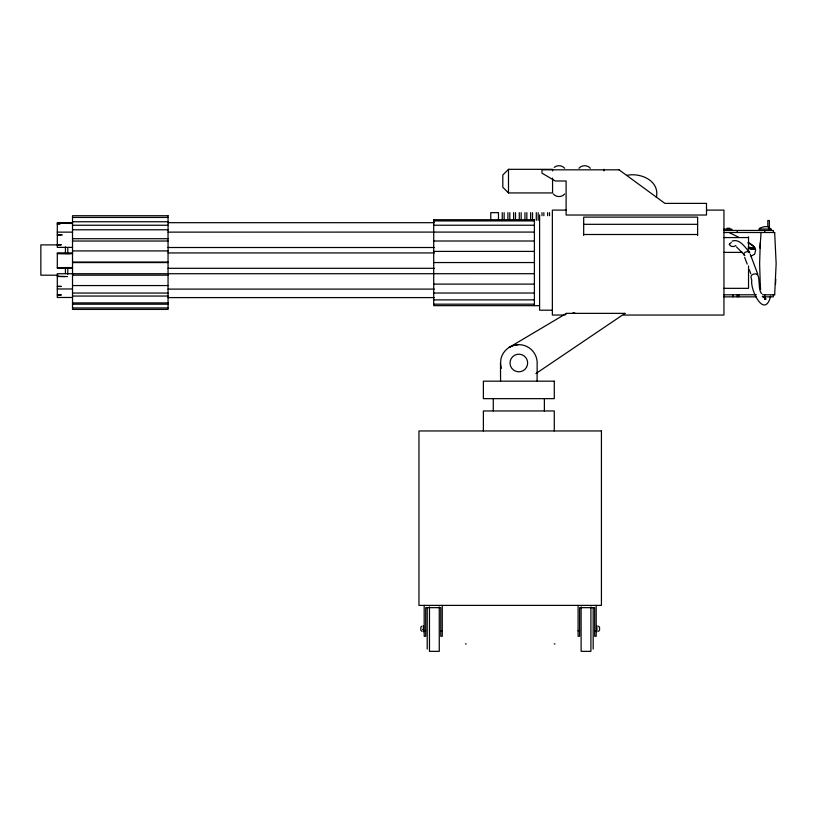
<?xml version="1.0" encoding="UTF-8"?>
<svg xmlns="http://www.w3.org/2000/svg" width="817" height="817" viewBox="0 0 817 817"><rect width="100%" height="100%" fill="white"/><g stroke="black" fill="none" stroke-linecap="round" stroke-linejoin="round"><path stroke-width="1.23" d="M760.259 242.843L759.626 263.646L760.259 284.439M774.669 294.794L776.15 263.646L774.669 232.498M759.984 248.041L761.066 232.498M775.486 284.439L775.772 279.251M764.538 298.705L765.039 296.847M770.513 296.847C764.201 319.1 750.057 289.606 751.783 280.221C749.689 275.145 751.895 274.012 756.011 273.818C760.893 274.277 757.41 289.892 761.699 293.64M729.203 244.6L729.601 244.007M770.615 296.111L769.992 296.847M564.956 315.045L566.518 313.36L624.974 313.36L623.412 315.045L723.954 315.045L723.954 210.102L706.501 210.102M552.568 170.906L552.568 169.323L508.491 169.323L502.812 175.001L502.812 187.256L508.491 192.935L552.568 192.935L552.568 178.075M578.987 168.271C581.775 164.84 587.546 164.84 590.334 168.271M564.659 193.986C561.861 197.428 556.101 197.428 553.313 193.986M421.929 626.139L420.826 627.242L420.826 630.254L421.929 631.357M598.442 631.357L599.545 630.254L599.545 627.242L598.442 626.139M554.222 167.373C557.225 164.799 562.147 165.228 564.659 168.271M535.901 373.583L624.974 313.36M566.518 313.36L509.093 347.46L513.454 345.468L518.172 344.672M764.487 299.4L765.886 298.808L764.549 299.134L765.856 299.339L763.119 296.571M732.032 241.138C739.783 238.166 745.39 247.847 749.649 252.524L749.679 252.994M756.91 274.675L757.727 274.063L750.302 254.281M750.986 256.16L754.673 254.169L755.715 249.757M68.771 267.567L57.302 267.69L72.59 267.578M626.629 175.41C640.395 172.285 660.003 180.68 656.357 197.459M566.11 210.102L552.363 210.102L552.363 315.045L563.699 315.045M72.519 217.445L168.047 217.445M433.715 219.722L534.4 219.722M433.715 220.927L534.4 220.927M72.519 221.754L168.047 221.754M72.59 222.684L57.302 222.684L57.302 247.377L72.57 247.377M168.108 222.684L434.287 222.684M583.685 224.318L697.616 224.318M72.519 225.247L168.047 225.247M433.715 225.226L534.4 225.226M768.297 227.606L769.665 227.606M726.956 228.26L729.867 228.26M768.572 228.556L770.339 228.556M723.954 229.158L731.828 229.158L731.828 230.445M771.166 229.026L758.993 229.026L758.993 230.445M769.318 229.495L771.452 229.495M72.519 229.791L168.047 229.791M723.954 230.445L773.321 230.445L773.321 232.498M57.302 232.13L72.59 232.13M168.108 232.13L534.4 232.079M723.954 232.498L774.69 232.498M583.685 234.499L697.616 234.499M723.954 237.563L748.535 237.563M72.519 238.717L168.047 238.717M72.519 241.025L168.047 241.025M433.715 241.005L534.4 241.005M58.058 244.896L40.85 244.896L40.85 275.186L58.058 275.186M168.047 247.51L434.266 247.51M72.519 250.921L168.047 250.921M433.715 251.401L534.4 251.401M723.954 252.382L742.387 252.382M72.59 252.933L57.302 252.933L57.302 268.18L72.57 268.18M168.108 252.933L434.287 252.933M72.519 262.073L168.047 262.073M72.519 262.574L168.047 262.574M433.715 262.553L534.4 262.553M168.047 268.303L434.266 268.303M534.4 273.705L57.302 273.736L57.302 297.47L72.57 297.47M72.519 275.176L168.047 275.176M433.715 284.102L534.4 284.102M72.519 285.562L168.047 285.562M723.954 288.34L748.535 288.34L748.535 265.903M57.302 288.973L72.57 288.973M168.047 289.106L434.266 289.106M72.519 293.048L168.047 293.048M433.715 293.027L534.4 293.027M723.954 294.794L756.358 294.794M762.516 294.794L774.69 294.794M72.519 296.05L168.047 296.05M723.954 296.847L756.144 296.847M762.261 296.847L773.321 296.847L773.321 294.794M168.047 297.592L434.266 297.592M433.715 299.88L534.4 299.88M72.519 302.893L168.047 302.893M72.519 304.2L168.047 304.2M433.715 304.179L534.4 304.179M539.189 305.67L433.715 305.65L433.715 219.456M72.519 307.948L168.047 307.948M552.363 310.194L539.598 310.194L539.598 214.942M500.504 363.003L500.566 381.171M424.197 630.693L425.698 630.693M440.772 630.693L442.273 630.693M578.099 630.693L579.61 630.693M594.674 630.693L596.185 630.693M465.435 643.908L466.18 643.908M554.192 643.908L554.947 643.908M72.59 223.409L57.302 223.296L71.314 223.45M72.59 253.658L57.302 253.546L70.037 253.689M57.302 224.246L59.855 224.277M62.398 234.887L57.302 234.816L61.132 234.887M67.494 276.565L57.302 276.422L64.951 276.555M422.665 629.509L423.441 629.519M744.879 255.445L736.495 246.918M573.074 312.635L575.331 313.36M749.403 252.136C747.494 250.85 743.684 252.096 743.613 254.567L743.848 254.965M744.634 257.314L747.198 264.136M749.312 269.753L750.782 273.664M501.291 368.375L500.504 363.657L500.954 358.888A18.342 18.342 0 0 1 537.157 362.339L537.096 381.171M760.27 284.439L760.617 289.627M769.869 229.026L769.869 230.445M769.348 227.606L769.348 220.519L767.806 220.519L767.806 226.421M769.114 229.026L769.114 226.656L764.426 226.656L759.739 228.076L759.739 229.026M764.763 230.445L764.763 232.498M764.763 294.794L764.763 296.847M748.535 236.797L748.535 252.382M738.834 294.794L738.834 296.847M737.23 230.445L737.23 232.498M737.23 294.794L737.23 296.847M732.88 294.794L732.88 296.847M697.616 235.459L697.616 217.128L583.685 217.128L583.685 235.419M603.916 169.323L603.916 170.906M596.931 625.73L596.931 631.755M596.206 605.387L596.185 636.28L594.674 636.28L594.674 607.654L579.61 607.654L579.61 636.28L578.099 636.28L578.099 605.387M593.173 608.399L593.173 649.086M590.905 606.919L590.905 651.343L581.112 651.343L581.112 606.919M554.283 430.957L554.283 410.951L483.378 410.951L483.378 430.957M549.524 212.655L549.524 215.698M547.635 212.655L547.635 215.698M544.377 398.655L544.377 410.951M543.856 212.655L543.856 215.698M541.967 212.655L541.967 215.698M538.178 212.655L538.178 220.314M536.289 212.655L536.289 220.314M534.4 219.456L534.4 305.67M532.51 212.655L532.51 220.314M530.621 212.655L530.621 220.314M526.832 212.655L526.832 220.314M524.943 212.655L524.943 220.314M521.164 212.655L521.164 220.314M519.275 212.655L519.275 220.314M515.496 212.655L515.496 220.314M513.597 212.655L513.597 220.314M509.818 212.655L509.818 220.314M508.491 169.323L508.491 192.935M507.929 212.655L507.929 220.314M504.15 212.655L504.15 220.314M502.251 212.655L502.251 220.314M498.472 220.314L498.472 212.655L490.772 212.655L490.772 220.314M493.274 398.655L493.274 410.951M442.273 605.387L442.273 636.28L440.772 636.28L440.772 607.654L425.698 607.654L425.698 636.28L424.197 636.28L424.166 605.387M439.26 606.919L439.26 651.343L429.466 651.343L429.466 606.919M427.209 608.399L427.209 649.086M423.441 625.73L423.441 631.755M67.791 247.52L67.791 253.556M67.791 267.414L67.791 274.257M65.431 246.918L65.431 253.556M65.431 267.414L65.431 273.154M748.433 242.465A50.664 4.524 22.2 0 1 748.362 247.071M729.816 232.968A50.664 4.524 22.2 0 1 738.374 237.063M750.557 244.416A52.502 4.688 22.2 0 1 748.106 248.276M747.892 242.833A52.502 4.688 22.2 0 1 749.597 243.823M735.841 245.478A3.309 2.124 0 0 1 730.643 245.927A3.309 2.124 0 0 1 731.327 242.578M753.703 247.745A51.451 4.596 22.2 0 1 750.803 249.114M526.465 367.415L525.065 369.233A8.824 8.824 0 0 1 510.543 366.016A8.824 8.824 0 0 1 519.602 354.21A8.824 8.824 0 0 1 526.465 367.415M619.051 169.824L542.008 169.824L542.008 173.153L555.243 180.986L566.11 180.986L566.11 215.024L706.501 215.024L706.501 203.382L664.905 203.382L619.051 169.824M168.047 215.729L72.519 215.729L72.519 309.418L168.047 309.418L168.047 215.729M61.132 244.824L57.302 244.824L61.132 244.834M61.132 286.42L57.302 286.42L61.132 286.43M61.132 294.906L57.302 294.906L61.132 294.917M554.283 381.171L483.378 381.171L483.378 398.655L554.283 398.655L554.283 381.171M601.424 430.957L418.958 430.957L418.958 605.387L601.424 605.387L601.424 430.957"/></g></svg>
